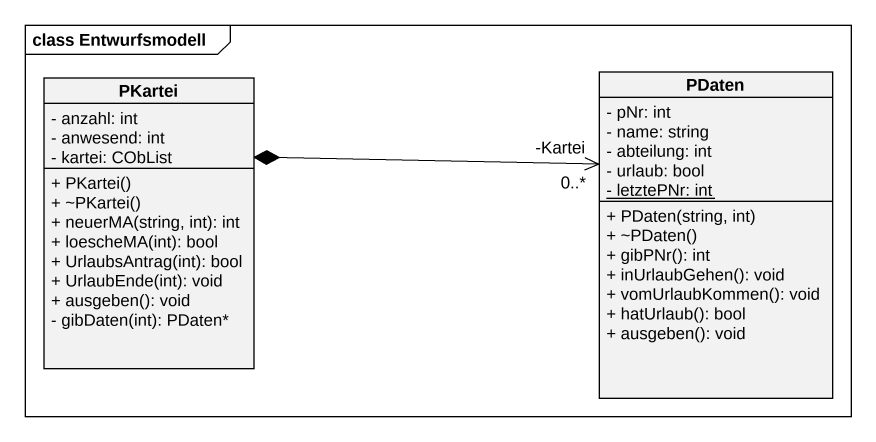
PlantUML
@startuml
mainframe class Entwurfsmodell
hide circle
hide empty members
skinparam classAttributeIconSize 0
class PKartei {
  - anzahl: int
  - anwesend: int
  - kartei: CObList
  + PKartei()
  + ~PKartei()
  + neuerMA(string, int): int
  + loescheMA(int): bool
  + UrlaubsAntrag(int): bool
  + UrlaubEnde(int): void
  + ausgeben(): void
  - gibDaten(int): PDaten*
}
class PDaten {
  - pNr: int
  - name: string
  - abteilung: int
  - urlaub: bool
  {static} - letztePNr: int
  + PDaten(string, int)
  + ~PDaten()
  + gibPNr(): int
  + inUrlaubGehen(): void
  + vomUrlaubKommen(): void
  + hatUrlaub(): bool
  + ausgeben(): void
}
PDaten "-Kartei\n0..*" <-left-* PKartei
@enduml
